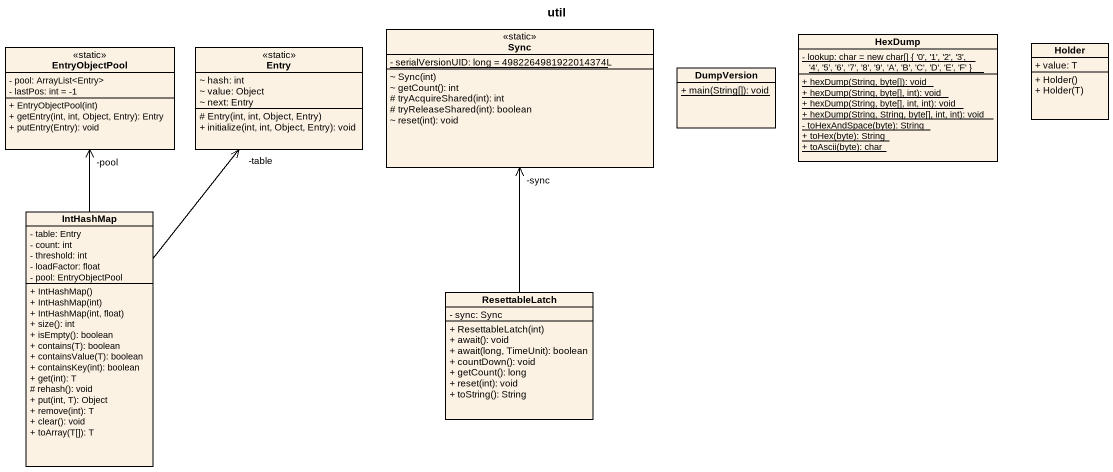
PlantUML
@startuml
title util
hide circle
hide empty members
skinparam classAttributeIconSize 0
class EntryObjectPool <<static>> {
  - pool: ArrayList<Entry>
  - lastPos: int = -1
  + EntryObjectPool(int)
  + getEntry(int, int, Object, Entry): Entry
  + putEntry(Entry): void
}
class Entry <<static>> {
  ~ hash: int
  ~ value: Object
  ~ next: Entry
  # Entry(int, int, Object, Entry)
  + initialize(int, int, Object, Entry): void
}
class Sync <<static>> {
  {static} - serialVersionUID: long = 4982264981922014374L
  ~ Sync(int)
  ~ getCount(): int
  # tryAcquireShared(int): int
  # tryReleaseShared(int): boolean
  ~ reset(int): void
}
class HexDump {
  {static} - lookup: char = new char[] { '0', '1', '2', '3', '4', '5', '6', '7', '8', '9', 'A', 'B', 'C', 'D', 'E', 'F' }
  {static} + hexDump(String, byte[]): void
  {static} + hexDump(String, byte[], int): void
  {static} + hexDump(String, byte[], int, int): void
  {static} + hexDump(String, String, byte[], int, int): void
  {static} - toHexAndSpace(byte): String
  {static} + toHex(byte): String
  {static} + toAscii(byte): char
}
class Holder {
  + value: T
  + Holder()
  + Holder(T)
}
class DumpVersion {
  {static} + main(String[]): void
}
class IntHashMap {
  - table: Entry
  - count: int
  - threshold: int
  - loadFactor: float
  - pool: EntryObjectPool
  + IntHashMap()
  + IntHashMap(int)
  + IntHashMap(int, float)
  + size(): int
  + isEmpty(): boolean
  + contains(T): boolean
  + containsValue(T): boolean
  + containsKey(int): boolean
  + get(int): T
  # rehash(): void
  + put(int, T): Object
  + remove(int): T
  + clear(): void
  + toArray(T[]): T
}
class ResettableLatch {
  - sync: Sync
  + ResettableLatch(int)
  + await(): void
  + await(long, TimeUnit): boolean
  + countDown(): void
  + getCount(): long
  + reset(int): void
  + toString(): String
}
IntHashMap -up-> "-pool" EntryObjectPool
IntHashMap -up-> "-table" Entry
ResettableLatch -up-> "-sync" Sync
@enduml
